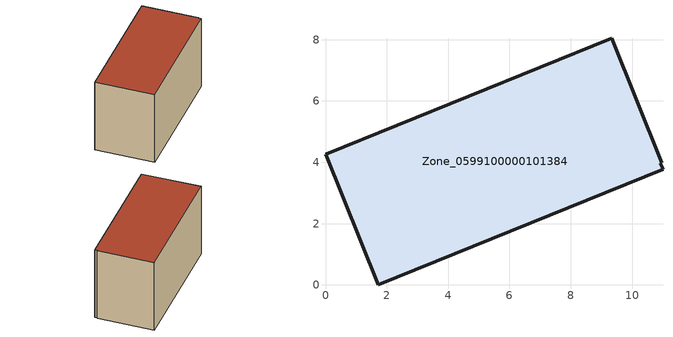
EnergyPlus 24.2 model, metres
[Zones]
Zone_0599100000101384
 floor ground (C_G): 10.97,3.98 10.92,3.96 11.01,3.77 1.72,0 0,4.26 9.33,8.05 z2.88
 wall outside (C_F): 10.97,3.98 9.33,8.05 0,4.26 1.72,0 11.01,3.77 10.92,3.96 10.97,3.98 z2.88:8.81
 roof outside (C_R): 10.92,3.96 10.97,3.98 9.33,8.05 0,4.26 1.72,0 11.01,3.77 z8.81
[BUILDING]
Pand.0599100000101384: North Axis=0; Terrain=City; Loads Convergence Tolerance Value=0.04; Temperature Convergence Tolerance Value=0.4; Solar Distribution=FullExterior; Maximum Number of Warmup Days=25; Minimum Number of Warmup Days=1
[Site:Location]
Rotterdam.The.Hague.AP_ZH_NLD Design_Conditions: Latitude=51.96; Longitude=4.45; Time Zone=1; Elevation=-4.5
[SITE:GROUNDTEMPERATURE:BUILDINGSURFACE]
18, 18, 18, 18, 18, 18, 18, 18, 18, 18, 18, 18
[MATERIAL] Thermal Absorptance=0.9; Solar Absorptance=0.7; Visible Absorptance=0.7
Name | Roughness | Thickness | Conductivity | Density | Specific Heat
G.TI.1946-1964 | MediumSmooth | 0.15 | 1 | 540 | 1210
F.TI.1946-1964 | Rough | 0.3 | 0.857143 | 1920 | 840
R.TI.1946-1964 | MediumRough | 0.2 | 0.277778 | 1500 | 1000
[CONSTRUCTION]
C_G: G.TI.1946-1964
C_F: F.TI.1946-1964
C_R: R.TI.1946-1964
[ZONE]
Zone_0599100000101384: Type=1; Multiplier=1; Ceiling Height=Autocalculate; Volume=Autocalculate; Floor Area=autocalculate; Part of Total Floor Area=Yes
[ZONEINFILTRATION:DESIGNFLOWRATE]
Infil_Zone_0599100000101384: Zone or ZoneList or Space or SpaceList=Zone_0599100000101384; Schedule=AlwaysOn; Design Flow Rate Calculation Method=Flow/Area; Flow Rate per Floor Area=0.003; Constant Term Coefficient=1; Temperature Term Coefficient=0; Velocity Term Coefficient=0; Velocity Squared Term Coefficient=0
[HVACTEMPLATE:ZONE:IDEALLOADSAIRSYSTEM]
Zone_0599100000101384: Maximum Heating Supply Air Temperature=50; Minimum Cooling Supply Air Temperature=13; Maximum Heating Supply Air Humidity Ratio=0.0156; Minimum Cooling Supply Air Humidity Ratio=0.0077; Heating Limit=NoLimit; Cooling Limit=NoLimit; Dehumidification Control Type=ConstantSensibleHeatRatio; Cooling Sensible Heat Ratio=0.7; Dehumidification Setpoint=60; Humidification Control Type=None; Humidification Setpoint=30; Outdoor Air Method=None; Outdoor Air Flow Rate per Person=0.00944; Outdoor Air Flow Rate per Zone Floor Area=0; Outdoor Air Flow Rate per Zone=0; Demand Controlled Ventilation Type=None; Outdoor Air Economizer Type=NoEconomizer; Heat Recovery Type=None; Sensible Heat Recovery Effectiveness=0.7; Latent Heat Recovery Effectiveness=0.65
[ZONECONTROL:THERMOSTAT]
ThermostatControl_Zone_0599100000101384: Zone or ZoneList=Zone_0599100000101384; Control Type Schedule=DualSetpointControlType; Control 1=Thermostat_Zone_0599100000101384; Temperature Difference Between Cutout And Setpoint=0
[THERMOSTATSETPOINT:DUALSETPOINT]
Thermostat_Zone_0599100000101384: Heating Setpoint Temperature Schedule=HeatingSetpoint_Zone_0599100000101384; Cooling Setpoint Temperature Schedule=CoolingSetpoint_Zone_0599100000101384
[SCHEDULE:COMPACT]
HeatingSetpoint_Zone_0599100000101384: Through: 12/31, For: AllDays, Until: 24:00, 21
CoolingSetpoint_Zone_0599100000101384: Through: 12/31, For: AllDays, Until: 24:00, 24
DualSetpointControlType: Through: 12/31, For: AllDays, Until: 24:00, 4
AlwaysOn: Through: 12/31, For: AllDays, Until: 24:00, 1
